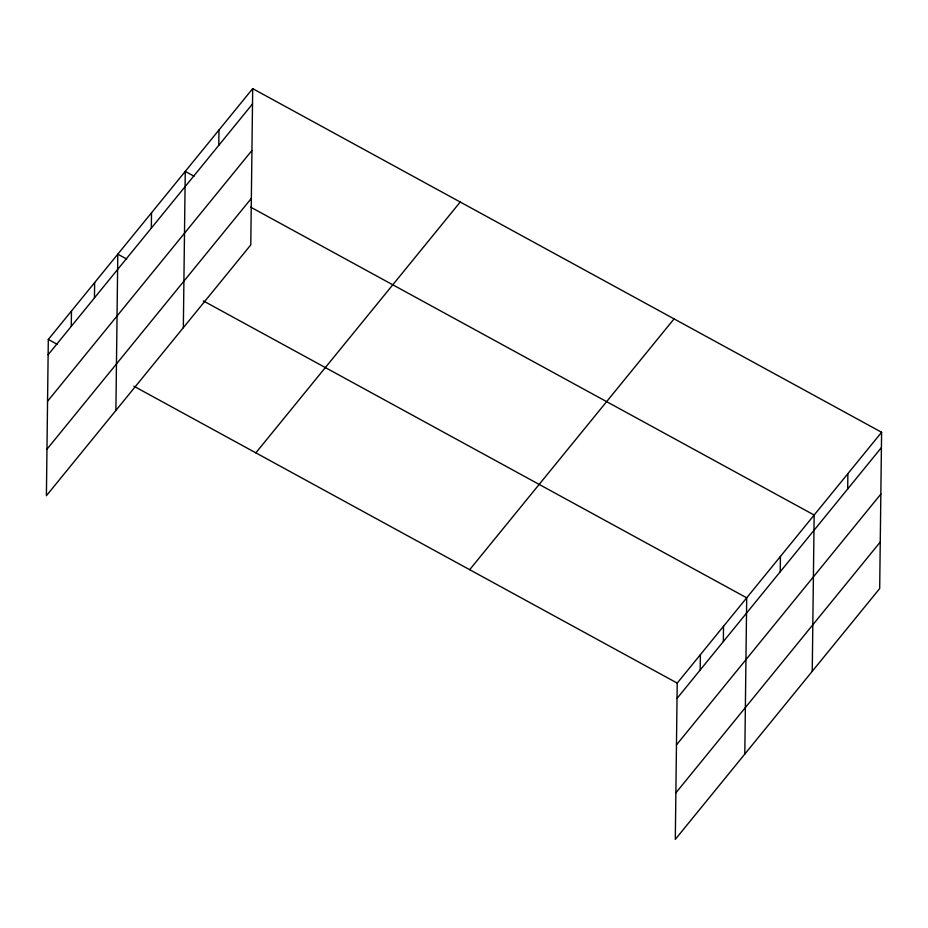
<?xml version="1.0" encoding="UTF-8"?>
<svg xmlns="http://www.w3.org/2000/svg" width="928" height="928" viewBox="0 0 928 928"><rect width="100%" height="100%" fill="white"/><g stroke="black" fill="none" stroke-linecap="round" stroke-linejoin="round"><path stroke-width="1.39" d="M252.694 88.624L48.314 339.451L46.4 495.726L250.78 244.899L252.694 88.624L881.6 432.274L879.686 588.549L675.306 839.376L677.22 683.101L881.6 432.274M71.282 326.343L71.468 311.019M94.447 297.911L94.633 282.599M115.896 410.443L117.798 254.168L126.602 258.982M151.334 228.102L151.519 212.779M183.338 327.677L185.252 171.402L194.056 176.204M218.788 145.325L218.973 130.013M700.188 669.981L700.373 654.669M723.353 641.561L723.538 626.238M744.801 754.093L746.704 597.818L203.336 300.904M780.239 571.752L780.425 556.429M812.244 671.327L814.158 515.04L250.653 207.141M847.693 488.975L847.879 473.663M48.117 354.763L252.509 103.948M47.548 401.279L251.94 150.464M46.968 449.21L251.349 198.383M255.85 452.852L460.23 202.026M469.672 569.688L674.064 318.872M677.022 698.413L881.414 447.586M676.454 744.929L880.846 494.102M675.874 792.86L880.254 542.033M48.314 339.451L57.118 344.265M133.841 386.187L677.22 683.101"/></g></svg>
